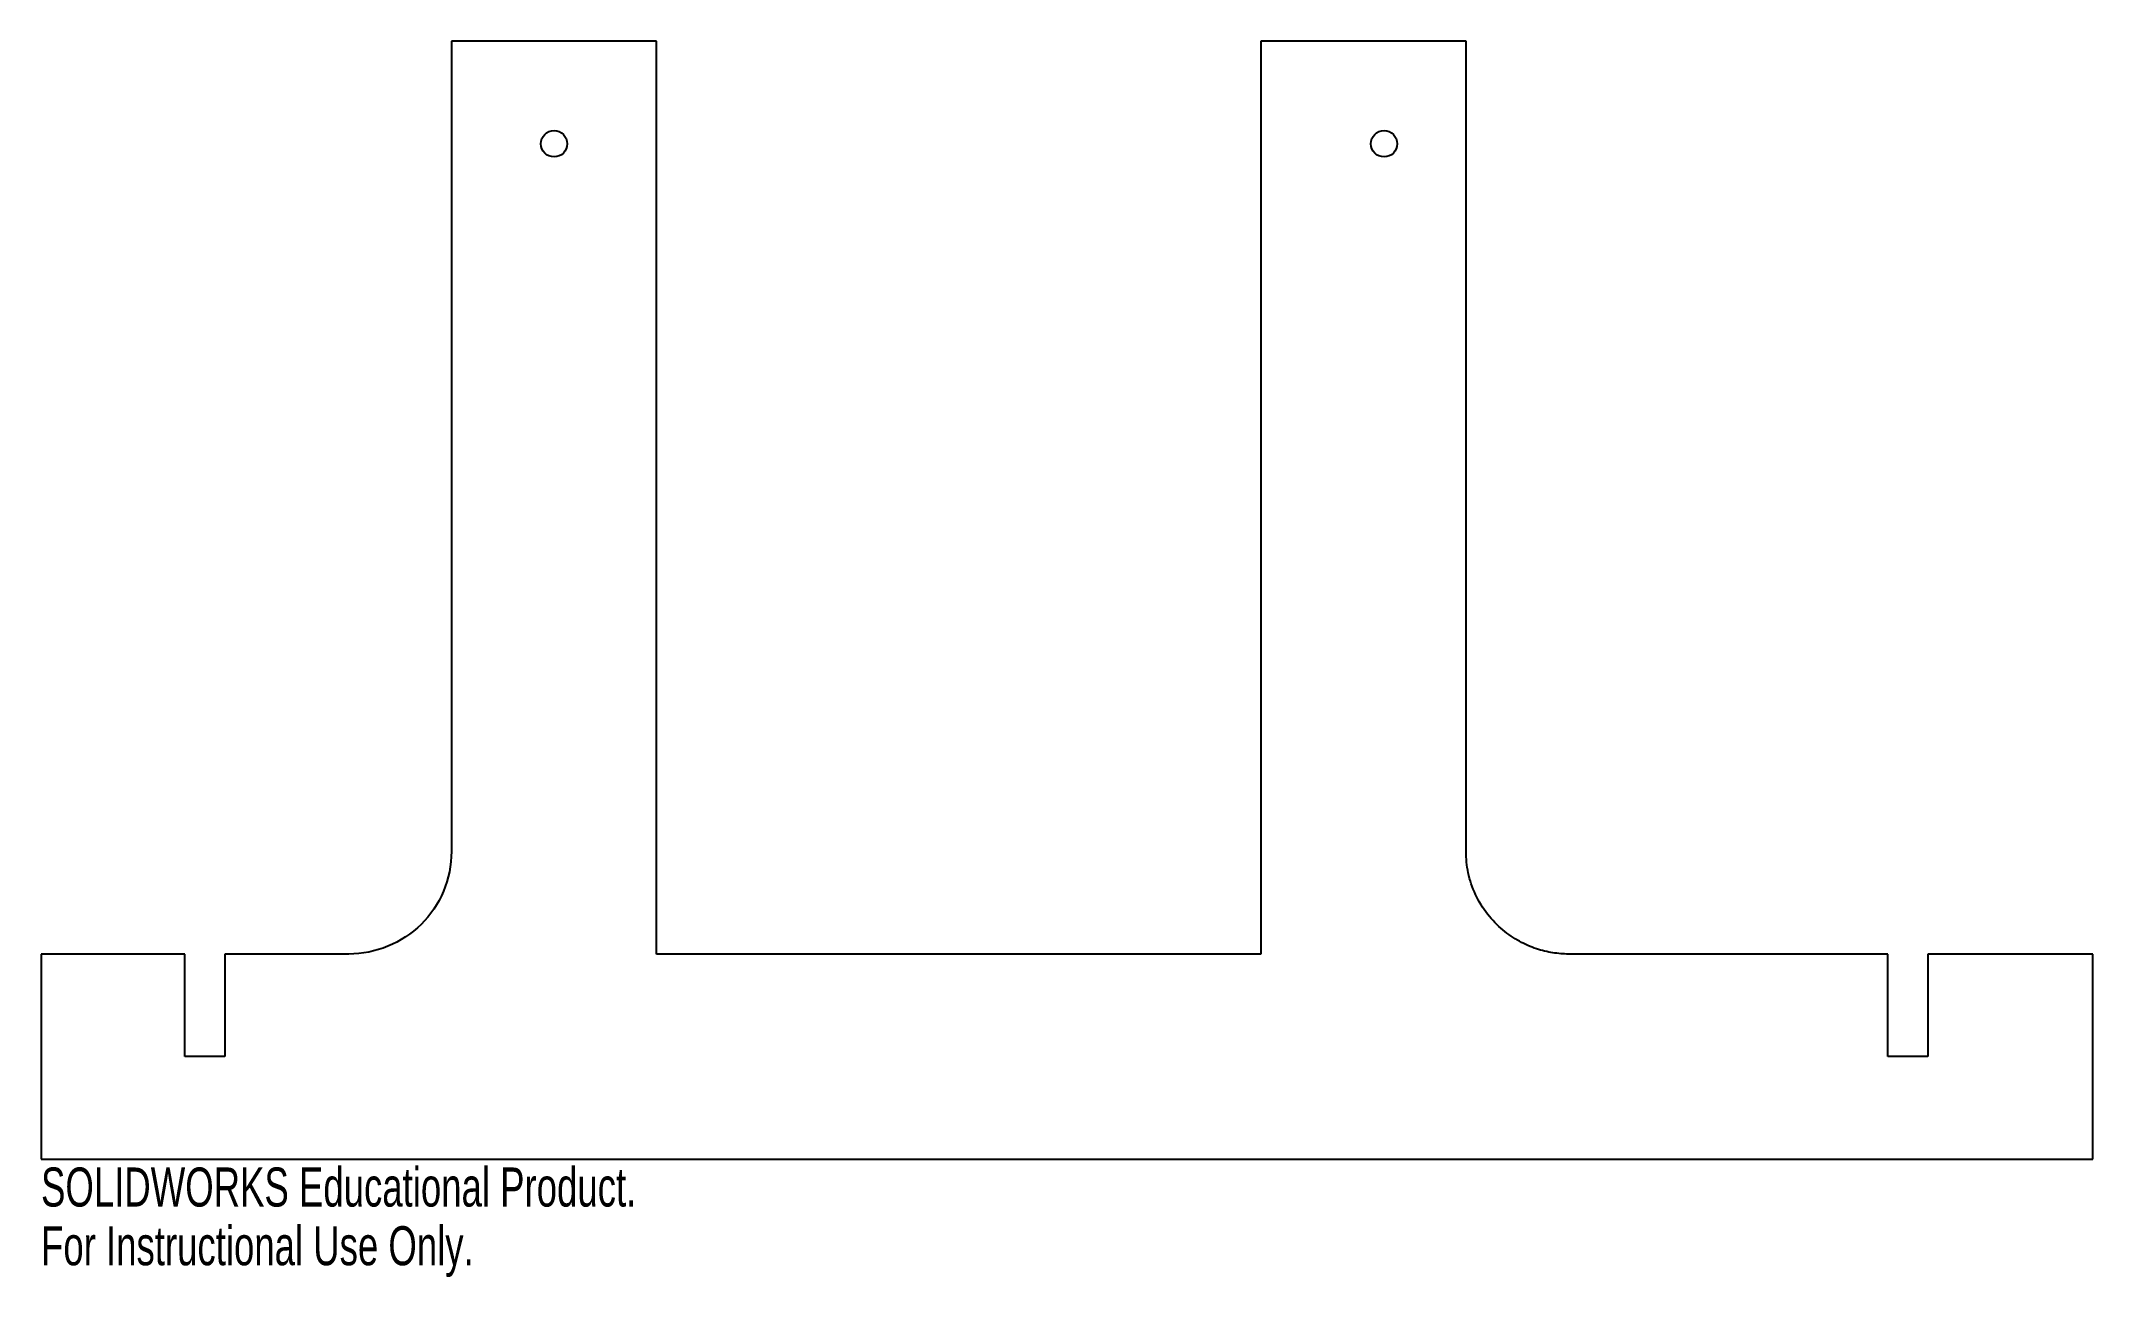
# Model space of a CAD drawing. Header units: inches. Extents: x -5 to 5, y -0.6 to 5.4.
import ezdxf

# ---------------------------------------------------------------- set-up
doc = ezdxf.new("R2010")
doc.units = ezdxf.units.IN
doc.header["$MEASUREMENT"] = 0
doc.styles.add('SLDTEXTSTYLE0', font='TXT', dxfattribs={"width": 0.7})

msp = doc.modelspace()

# ---------------------------------------------------------------- linework, layer by layer
at = {"color": 7, "linetype": 'Continuous', "lineweight": 25}
for p, q in [((-2, 5.448), (-3, 5.448)), ((-2, 1), (-2, 5.448)), ((1.945, 5.448), (0.945, 5.448)), ((0.945, 5.448), (0.945, 1)), ((-5, 1), (-5, 0)), ((-4.3, 0.5), (-4.3, 1)), ((-4.105, 1), (-4.105, 0.5)), ((0.945, 1), (-2, 1)), ((4, 0.5), (4, 1)), ((4.195, 1), (4.195, 0.5)), ((5, 0), (5, 1)), ((-4.105, 0.5), (-4.3, 0.5)), ((4.195, 0.5), (4, 0.5)), ((-5, 0), (5, 0))]:
    msp.add_line(p, q, dxfattribs=at)
for centre in [(-2.5, 4.948), (1.545, 4.948)]:
    msp.add_circle(centre, 0.0643, dxfattribs=at)
for points, knots in [([(-3, 5.448), (-3, 5.122), (-3, 4.466), (-3, 3.476), (-3, 2.485), (-3, 1.827), (-3, 1.433), (-3.027, 1.3), (-3.139, 1.135), (-3.305, 1.026), (-3.435, 1), (-3.625, 1), (-3.827, 1), (-4.028, 1), (-4.105, 1)], [0, 0, 0, 0, 0.156429, 0.312858, 0.469287, 0.625716, 0.625716, 0.657861, 0.690006, 0.722151, 0.754297, 0.754297, 0.815722, 0.853964, 0.853964, 0.853964, 0.853964]), ([(4, 1), (3.899, 1), (3.595, 1), (3.091, 1), (2.673, 1), (2.419, 1), (2.368, 1.004), (2.288, 1.023), (2.205, 1.059), (2.123, 1.114), (2.047, 1.191), (1.987, 1.288), (1.951, 1.396), (1.945, 1.466), (1.945, 1.827), (1.945, 2.518), (1.945, 3.59), (1.945, 4.582), (1.945, 5.168), (1.945, 5.448)], [0, 0, 0, 0, 0.053546, 0.162601, 0.271656, 0.271656, 0.283674, 0.295692, 0.30771, 0.319728, 0.331747, 0.343765, 0.355783, 0.367801, 0.367801, 0.484709, 0.601618, 0.718527, 0.835435, 0.835435, 0.835435, 0.835435]), ([(5, 1), (4.738, 1), (4.484, 1), (4.235, 1), (4.195, 1)], [0, 0, 0, 0, 0.109055, 0.130195, 0.130195, 0.130195, 0.130195]), ([(-4.3, 1), (-4.406, 1), (-4.638, 1), (-4.872, 1), (-5, 1)], [0, 0, 0, 0, 0.052466, 0.113892, 0.113892, 0.113892, 0.113892])]:
    msp.add_open_spline(points, degree=3, knots=knots, dxfattribs=at)

# ---------------------------------------------------------------- texts
at = {"color": 7, "linetype": 'Continuous', "char_height": 0.1903, "attachment_point": 1, "style": 'SLDTEXTSTYLE0'}
for s, insert in [('SOLIDWORKS Educational Product.', (-5, -0.04)), ('For Instructional Use Only.', (-5, -0.326))]:
    msp.add_mtext(s, dxfattribs=dict(at, insert=insert))

doc.saveas('drawing.dxf')
